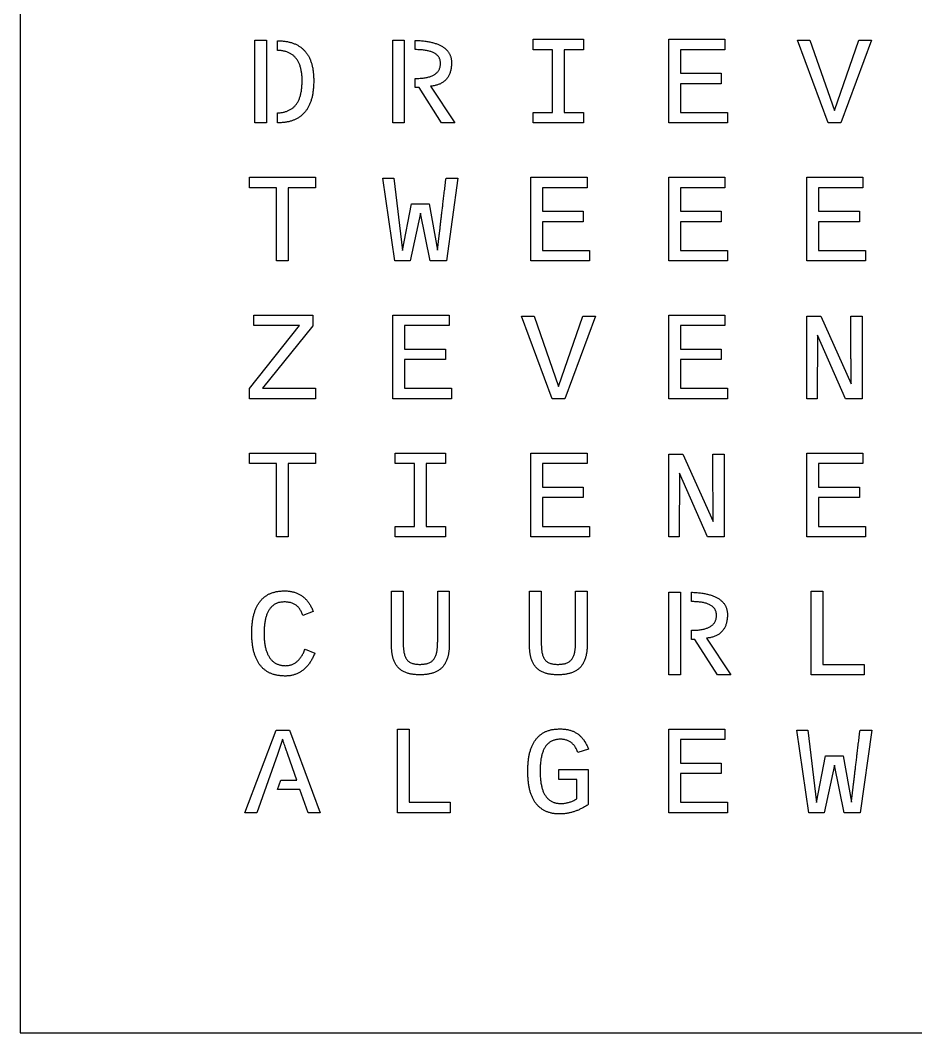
# Model space of a CAD drawing. Extents: x 0 to 230, y 0 to 230.
# Drawn here: x 0 to 108.2, y 0 to 122.3 of the extents above; entities that cross this region are included whole.
import ezdxf

# ---------------------------------------------------------------- set-up
doc = ezdxf.new("R2010")
doc.units = 0
doc.layers.get('0').update_dxf_attribs({"linetype": 'continuous'})

# ---------------------------------------------------------------- blocks, each defined once
blk = doc.blocks.new('SHAPESTRING055')
at = {"color": 0}
for points in [[(29.76, 109.91), (28.33, 109.91), (28.33, 119.88), (29.76, 119.88)], [(34.05, 114.98), (34.05, 115.11), (34.05, 115.24), (34.04, 115.37), (34.04, 115.49), (34.03, 115.62), (34.02, 115.74), (34, 115.85), (33.99, 115.97), (33.97, 116.08), (33.95, 116.19), (33.93, 116.3), (33.91, 116.41), (33.88, 116.51), (33.86, 116.61), (33.83, 116.71), (33.8, 116.81), (33.76, 116.9), (33.73, 116.99), (33.69, 117.08), (33.65, 117.17), (33.61, 117.25), (33.57, 117.33), (33.52, 117.41), (33.47, 117.49), (33.42, 117.56), (33.37, 117.63), (33.32, 117.7), (33.26, 117.77), (33.2, 117.83), (33.14, 117.89), (33.08, 117.95), (33.02, 118.01), (32.95, 118.07), (32.88, 118.12), (32.81, 118.17), (32.74, 118.22), (32.67, 118.26), (32.59, 118.3), (32.51, 118.34), (32.43, 118.38), (32.35, 118.42), (32.26, 118.45), (32.18, 118.48), (32.09, 118.51), (32, 118.53), (31.9, 118.56), (31.81, 118.58), (31.71, 118.6), (31.61, 118.61), (31.51, 118.63), (31.41, 118.64), (31.3, 118.65), (31.2, 118.65), (31.09, 118.66), (31.09, 119.83), (31.2, 119.83), (31.32, 119.82), (31.43, 119.82), (31.54, 119.81), (31.65, 119.8), (31.76, 119.79), (31.86, 119.78), (31.97, 119.77), (32.07, 119.75), (32.17, 119.73), (32.27, 119.72), (32.37, 119.69), (32.47, 119.67), (32.56, 119.65), (32.66, 119.62), (32.75, 119.6), (32.84, 119.57), (32.93, 119.54), (33.02, 119.5), (33.1, 119.47), (33.19, 119.44), (33.27, 119.4), (33.35, 119.36), (33.43, 119.32), (33.51, 119.28), (33.59, 119.23), (33.66, 119.19), (33.74, 119.14), (33.81, 119.09), (33.88, 119.04), (33.95, 118.99), (34.02, 118.93), (34.08, 118.87), (34.15, 118.82), (34.21, 118.76), (34.27, 118.7), (34.33, 118.63), (34.39, 118.57), (34.44, 118.5), (34.5, 118.44), (34.55, 118.37), (34.6, 118.29), (34.66, 118.22), (34.7, 118.15), (34.75, 118.07), (34.8, 117.99), (34.84, 117.91), (34.88, 117.83), (34.92, 117.75), (34.96, 117.66), (35, 117.58), (35.04, 117.49), (35.07, 117.4), (35.11, 117.31), (35.14, 117.21), (35.17, 117.12), (35.2, 117.02), (35.23, 116.92), (35.25, 116.82), (35.27, 116.72), (35.3, 116.62), (35.32, 116.51), (35.34, 116.41), (35.36, 116.3), (35.37, 116.19), (35.39, 116.08), (35.4, 115.96), (35.41, 115.85), (35.42, 115.73), (35.43, 115.61), (35.44, 115.49), (35.44, 115.37), (35.45, 115.25), (35.45, 115.12), (35.45, 114.99), (35.45, 114.86), (35.45, 114.73), (35.44, 114.6), (35.44, 114.48), (35.43, 114.35), (35.42, 114.23), (35.41, 114.11), (35.4, 113.99), (35.39, 113.87), (35.38, 113.76), (35.36, 113.64), (35.34, 113.53), (35.32, 113.42), (35.3, 113.31), (35.28, 113.2), (35.26, 113.1), (35.24, 113), (35.21, 112.89), (35.18, 112.79), (35.15, 112.69), (35.12, 112.6), (35.09, 112.5), (35.06, 112.41), (35.03, 112.32), (34.99, 112.23), (34.95, 112.14), (34.91, 112.05), (34.87, 111.97), (34.83, 111.88), (34.79, 111.8), (34.74, 111.72), (34.7, 111.64), (34.65, 111.57), (34.6, 111.49), (34.55, 111.42), (34.5, 111.35), (34.44, 111.28), (34.39, 111.21), (34.33, 111.15), (34.27, 111.08), (34.21, 111.02), (34.15, 110.96), (34.09, 110.9), (34.02, 110.84), (33.96, 110.79), (33.89, 110.73), (33.82, 110.68), (33.75, 110.63), (33.68, 110.58), (33.61, 110.53), (33.54, 110.49), (33.46, 110.44), (33.38, 110.4), (33.3, 110.36), (33.22, 110.32), (33.14, 110.29), (33.06, 110.25), (32.97, 110.22), (32.89, 110.19), (32.8, 110.16), (32.71, 110.13), (32.62, 110.1), (32.53, 110.08), (32.44, 110.05), (32.34, 110.03), (32.24, 110.01), (32.15, 109.99), (32.05, 109.98), (31.95, 109.96), (31.84, 109.95), (31.74, 109.94), (31.64, 109.93), (31.53, 109.92), (31.42, 109.92), (31.31, 109.91), (31.2, 109.91), (31.09, 109.91), (31.09, 111.11), (31.19, 111.12), (31.3, 111.12), (31.4, 111.13), (31.5, 111.14), (31.59, 111.16), (31.69, 111.17), (31.78, 111.19), (31.87, 111.21), (31.96, 111.23), (32.05, 111.26), (32.14, 111.28), (32.22, 111.31), (32.3, 111.35), (32.38, 111.38), (32.46, 111.42), (32.54, 111.46), (32.61, 111.5), (32.69, 111.54), (32.76, 111.59), (32.83, 111.64), (32.89, 111.69), (32.96, 111.74), (33.02, 111.8), (33.08, 111.86), (33.14, 111.92), (33.2, 111.98), (33.26, 112.05), (33.31, 112.11), (33.36, 112.18), (33.41, 112.26), (33.46, 112.33), (33.51, 112.41), (33.55, 112.49), (33.59, 112.57), (33.63, 112.65), (33.67, 112.74), (33.71, 112.83), (33.74, 112.92), (33.78, 113.02), (33.81, 113.11), (33.84, 113.21), (33.86, 113.31), (33.89, 113.42), (33.91, 113.52), (33.94, 113.63), (33.96, 113.74), (33.97, 113.85), (33.99, 113.97), (34, 114.09), (34.02, 114.21), (34.03, 114.33), (34.03, 114.45), (34.04, 114.58), (34.05, 114.71), (34.05, 114.84)]]:
    blk.add_lwpolyline(points, close=True, dxfattribs=at)
blk = doc.blocks.new('SHAPESTRING056')
at = {"color": 0}
for points in [[(46.39, 109.91), (44.99, 109.91), (44.99, 119.88), (46.39, 119.88)], [(50.76, 117.05), (50.76, 117.13), (50.76, 117.21), (50.75, 117.29), (50.74, 117.37), (50.72, 117.45), (50.7, 117.52), (50.68, 117.59), (50.65, 117.66), (50.62, 117.73), (50.59, 117.79), (50.55, 117.85), (50.5, 117.92), (50.46, 117.97), (50.41, 118.03), (50.35, 118.08), (50.29, 118.14), (50.23, 118.19), (50.17, 118.23), (50.1, 118.28), (50.02, 118.32), (49.94, 118.37), (49.86, 118.4), (49.78, 118.44), (49.69, 118.48), (49.59, 118.51), (49.5, 118.54), (49.39, 118.57), (49.29, 118.6), (49.18, 118.62), (49.07, 118.64), (48.95, 118.66), (48.83, 118.68), (48.71, 118.7), (48.58, 118.71), (48.44, 118.72), (48.31, 118.73), (48.17, 118.74), (48.02, 118.74), (47.88, 118.75), (47.72, 118.75), (47.72, 119.87), (47.87, 119.87), (48.02, 119.86), (48.17, 119.85), (48.31, 119.84), (48.45, 119.83), (48.58, 119.82), (48.72, 119.8), (48.85, 119.78), (48.98, 119.77), (49.1, 119.75), (49.23, 119.73), (49.35, 119.71), (49.47, 119.68), (49.58, 119.66), (49.7, 119.63), (49.81, 119.6), (49.91, 119.57), (50.02, 119.54), (50.12, 119.51), (50.22, 119.48), (50.32, 119.44), (50.42, 119.41), (50.51, 119.37), (50.6, 119.33), (50.68, 119.29), (50.77, 119.25), (50.85, 119.2), (50.93, 119.16), (51.01, 119.11), (51.08, 119.06), (51.15, 119.01), (51.22, 118.96), (51.29, 118.91), (51.35, 118.86), (51.41, 118.8), (51.47, 118.74), (51.52, 118.68), (51.58, 118.63), (51.63, 118.56), (51.67, 118.5), (51.72, 118.44), (51.76, 118.37), (51.8, 118.3), (51.84, 118.24), (51.87, 118.17), (51.91, 118.09), (51.94, 118.02), (51.96, 117.95), (51.99, 117.87), (52.01, 117.79), (52.03, 117.71), (52.04, 117.63), (52.06, 117.55), (52.07, 117.47), (52.08, 117.38), (52.08, 117.3), (52.09, 117.21), (52.09, 117.12), (52.08, 117.01), (52.08, 116.89), (52.07, 116.78), (52.06, 116.67), (52.05, 116.56), (52.03, 116.46), (52.01, 116.36), (51.99, 116.26), (51.97, 116.16), (51.94, 116.06), (51.91, 115.97), (51.88, 115.88), (51.84, 115.79), (51.81, 115.71), (51.77, 115.63), (51.72, 115.55), (51.68, 115.47), (51.63, 115.39), (51.58, 115.32), (51.52, 115.25), (51.47, 115.18), (51.41, 115.12), (51.35, 115.06), (51.28, 115), (51.21, 114.94), (51.14, 114.88), (51.07, 114.83), (51, 114.78), (50.92, 114.73), (50.84, 114.69), (50.75, 114.64), (50.67, 114.6), (50.58, 114.57), (50.49, 114.53), (50.39, 114.5), (50.3, 114.47), (50.2, 114.44), (50.1, 114.41), (49.99, 114.39), (49.88, 114.37), (49.77, 114.35), (49.66, 114.34), (49.54, 114.32), (52.5, 109.91), (50.87, 109.91), (48.17, 114.16), (47.72, 114.16), (47.72, 115.27), (47.87, 115.27), (48.02, 115.28), (48.16, 115.28), (48.29, 115.29), (48.43, 115.3), (48.56, 115.31), (48.68, 115.32), (48.8, 115.34), (48.92, 115.36), (49.04, 115.38), (49.15, 115.4), (49.25, 115.43), (49.36, 115.46), (49.46, 115.48), (49.55, 115.52), (49.65, 115.55), (49.74, 115.59), (49.82, 115.63), (49.9, 115.67), (49.98, 115.71), (50.05, 115.76), (50.12, 115.8), (50.19, 115.85), (50.25, 115.91), (50.31, 115.96), (50.37, 116.02), (50.42, 116.08), (50.47, 116.14), (50.51, 116.2), (50.55, 116.27), (50.59, 116.33), (50.62, 116.41), (50.65, 116.48), (50.68, 116.55), (50.7, 116.63), (50.72, 116.71), (50.74, 116.79), (50.75, 116.87), (50.76, 116.96)]]:
    blk.add_lwpolyline(points, close=True, dxfattribs=at)
blk = doc.blocks.new('SHAPESTRING102')
at = {"color": 0}
for points in [[(79.73, 43.24), (78.33, 43.24), (78.33, 53.22), (79.73, 53.22)], [(84.09, 50.38), (84.09, 50.47), (84.09, 50.55), (84.08, 50.63), (84.07, 50.7), (84.06, 50.78), (84.04, 50.85), (84.01, 50.92), (83.99, 50.99), (83.95, 51.06), (83.92, 51.13), (83.88, 51.19), (83.84, 51.25), (83.79, 51.31), (83.74, 51.36), (83.69, 51.42), (83.63, 51.47), (83.56, 51.52), (83.5, 51.57), (83.43, 51.61), (83.35, 51.66), (83.28, 51.7), (83.2, 51.74), (83.11, 51.77), (83.02, 51.81), (82.93, 51.84), (82.83, 51.87), (82.73, 51.9), (82.62, 51.93), (82.51, 51.95), (82.4, 51.98), (82.28, 52), (82.16, 52.01), (82.04, 52.03), (81.91, 52.04), (81.78, 52.06), (81.64, 52.07), (81.5, 52.07), (81.36, 52.08), (81.21, 52.08), (81.06, 52.08), (81.06, 53.21), (81.21, 53.2), (81.36, 53.19), (81.5, 53.18), (81.64, 53.17), (81.78, 53.16), (81.92, 53.15), (82.05, 53.13), (82.18, 53.12), (82.31, 53.1), (82.44, 53.08), (82.56, 53.06), (82.68, 53.04), (82.8, 53.02), (82.92, 52.99), (83.03, 52.97), (83.14, 52.94), (83.25, 52.91), (83.35, 52.88), (83.46, 52.85), (83.56, 52.81), (83.65, 52.78), (83.75, 52.74), (83.84, 52.7), (83.93, 52.66), (84.02, 52.62), (84.1, 52.58), (84.18, 52.54), (84.26, 52.49), (84.34, 52.44), (84.41, 52.4), (84.48, 52.35), (84.55, 52.3), (84.62, 52.24), (84.68, 52.19), (84.74, 52.13), (84.8, 52.08), (84.86, 52.02), (84.91, 51.96), (84.96, 51.9), (85.01, 51.83), (85.05, 51.77), (85.1, 51.7), (85.14, 51.64), (85.17, 51.57), (85.21, 51.5), (85.24, 51.43), (85.27, 51.35), (85.3, 51.28), (85.32, 51.2), (85.34, 51.13), (85.36, 51.05), (85.38, 50.97), (85.39, 50.89), (85.4, 50.8), (85.41, 50.72), (85.42, 50.63), (85.42, 50.54), (85.42, 50.46), (85.42, 50.34), (85.41, 50.22), (85.4, 50.11), (85.39, 50), (85.38, 49.9), (85.36, 49.79), (85.35, 49.69), (85.32, 49.59), (85.3, 49.49), (85.27, 49.4), (85.24, 49.3), (85.21, 49.21), (85.18, 49.13), (85.14, 49.04), (85.1, 48.96), (85.06, 48.88), (85.01, 48.8), (84.96, 48.73), (84.91, 48.65), (84.86, 48.58), (84.8, 48.52), (84.74, 48.45), (84.68, 48.39), (84.62, 48.33), (84.55, 48.27), (84.48, 48.22), (84.41, 48.16), (84.33, 48.11), (84.25, 48.07), (84.17, 48.02), (84.09, 47.98), (84, 47.94), (83.91, 47.9), (83.82, 47.86), (83.73, 47.83), (83.63, 47.8), (83.53, 47.77), (83.43, 47.75), (83.32, 47.72), (83.22, 47.7), (83.11, 47.69), (82.99, 47.67), (82.88, 47.66), (85.83, 43.24), (84.21, 43.24), (81.5, 47.49), (81.06, 47.49), (81.06, 48.61), (81.21, 48.61), (81.35, 48.61), (81.49, 48.62), (81.63, 48.62), (81.76, 48.63), (81.89, 48.64), (82.01, 48.66), (82.14, 48.67), (82.26, 48.69), (82.37, 48.71), (82.48, 48.74), (82.59, 48.76), (82.69, 48.79), (82.79, 48.82), (82.89, 48.85), (82.98, 48.88), (83.07, 48.92), (83.15, 48.96), (83.23, 49), (83.31, 49.04), (83.39, 49.09), (83.46, 49.14), (83.52, 49.19), (83.59, 49.24), (83.65, 49.29), (83.7, 49.35), (83.75, 49.41), (83.8, 49.47), (83.85, 49.53), (83.89, 49.6), (83.92, 49.67), (83.96, 49.74), (83.99, 49.81), (84.01, 49.89), (84.04, 49.96), (84.06, 50.04), (84.07, 50.12), (84.08, 50.21), (84.09, 50.29)]]:
    blk.add_lwpolyline(points, close=True, dxfattribs=at)

msp = doc.modelspace()

# ---------------------------------------------------------------- linework, layer by layer
at = {"color": 0}
for points in [[(0, 0), (230, 0), (230, 230), (0, 230)], [(61.96, 120), (68.04, 120), (68.04, 118.74), (65.71, 118.74), (65.71, 111.17), (68.04, 111.17), (68.04, 109.91), (61.96, 109.91), (61.96, 111.17), (64.29, 111.17), (64.29, 118.74), (61.96, 118.74)], [(78.33, 109.91), (78.33, 120), (85.12, 120), (85.12, 118.74), (79.74, 118.74), (79.74, 115.9), (84.68, 115.9), (84.68, 114.64), (79.74, 114.64), (79.74, 111.17), (85.42, 111.17), (85.42, 109.91)], [(99.1, 109.91), (97.58, 109.91), (93.87, 119.88), (95.39, 119.88), (98.37, 111.4), (101.29, 119.88), (102.8, 119.88)], [(32.37, 102.07), (32.37, 93.24), (30.97, 93.24), (30.97, 102.07), (27.69, 102.07), (27.69, 103.33), (35.65, 103.33), (35.65, 102.07)], [(51.47, 93.24), (49.5, 93.24), (48.35, 99), (47.09, 93.24), (45.24, 93.24), (43.8, 103.22), (45.14, 103.22), (46.19, 94.5), (47.25, 100.13), (49.4, 100.13), (50.39, 94.51), (50.39, 94.51), (50.39, 94.52), (50.39, 94.52), (50.39, 94.53), (50.39, 94.54), (50.39, 94.55), (50.39, 94.57), (50.39, 94.58), (50.4, 94.6), (50.4, 94.62), (50.4, 94.65), (50.41, 94.67), (50.41, 94.7), (50.41, 94.73), (50.42, 94.77), (50.42, 94.8), (50.42, 94.84), (50.43, 94.88), (50.43, 94.92), (50.44, 94.96), (50.45, 95.01), (50.45, 95.06), (50.46, 95.11), (50.46, 95.16), (50.47, 95.21), (50.48, 95.27), (50.48, 95.33), (50.49, 95.39), (50.5, 95.46), (50.51, 95.52), (50.52, 95.59), (50.52, 95.66), (50.53, 95.74), (50.54, 95.81), (50.55, 95.89), (50.56, 95.97), (50.57, 96.05), (50.58, 96.14), (50.59, 96.22), (50.6, 96.31), (50.61, 96.4), (50.62, 96.49), (50.63, 96.59), (50.65, 96.69), (50.66, 96.79), (50.67, 96.89), (50.68, 96.99), (50.7, 97.1), (50.71, 97.21), (50.72, 97.32), (50.74, 97.44), (50.75, 97.55), (50.76, 97.67), (50.78, 97.79), (50.79, 97.91), (50.81, 98.04), (50.82, 98.16), (50.84, 98.29), (50.85, 98.42), (50.87, 98.56), (50.89, 98.69), (50.9, 98.83), (50.92, 98.97), (50.94, 99.12), (50.95, 99.26), (50.97, 99.41), (50.99, 99.56), (51.01, 99.71), (51.03, 99.86), (51.04, 100.02), (51.06, 100.18), (51.08, 100.34), (51.1, 100.5), (51.12, 100.67), (51.14, 100.83), (51.16, 101), (51.18, 101.18), (51.2, 101.35), (51.22, 101.53), (51.25, 101.71), (51.27, 101.89), (51.29, 102.07), (51.31, 102.25), (51.33, 102.44), (51.36, 102.63), (51.38, 102.82), (51.4, 103.02), (51.43, 103.22), (52.87, 103.22)], [(61.66, 93.24), (61.66, 103.33), (68.46, 103.33), (68.46, 102.07), (63.08, 102.07), (63.08, 99.23), (68.01, 99.23), (68.01, 97.97), (63.08, 97.97), (63.08, 94.5), (68.76, 94.5), (68.76, 93.24)], [(78.33, 93.24), (78.33, 103.33), (85.12, 103.33), (85.12, 102.07), (79.74, 102.07), (79.74, 99.23), (84.68, 99.23), (84.68, 97.97), (79.74, 97.97), (79.74, 94.5), (85.42, 94.5), (85.42, 93.24)], [(94.99, 93.24), (94.99, 103.33), (101.79, 103.33), (101.79, 102.07), (96.41, 102.07), (96.41, 99.23), (101.35, 99.23), (101.35, 97.97), (96.41, 97.97), (96.41, 94.5), (102.09, 94.5), (102.09, 93.24)], [(35.67, 76.57), (27.67, 76.57), (27.67, 77.82), (33.72, 85.41), (28.21, 85.41), (28.21, 86.67), (35.32, 86.67), (35.32, 85.39), (29.27, 77.84), (35.67, 77.84)], [(44.99, 76.57), (44.99, 86.67), (51.79, 86.67), (51.79, 85.41), (46.41, 85.41), (46.41, 82.57), (51.35, 82.57), (51.35, 81.31), (46.41, 81.31), (46.41, 77.84), (52.09, 77.84), (52.09, 76.57)], [(65.77, 76.57), (64.24, 76.57), (60.54, 86.55), (62.06, 86.55), (65.03, 78.06), (67.95, 86.55), (69.47, 86.55)], [(78.33, 76.57), (78.33, 86.67), (85.12, 86.67), (85.12, 85.41), (79.74, 85.41), (79.74, 82.57), (84.68, 82.57), (84.68, 81.31), (79.74, 81.31), (79.74, 77.84), (85.42, 77.84), (85.42, 76.57)], [(99.68, 76.57), (96.28, 84.27), (96.27, 76.57), (94.99, 76.57), (94.99, 86.55), (96.71, 86.55), (100.36, 78.4), (100.36, 78.4), (100.36, 78.41), (100.36, 78.41), (100.36, 78.42), (100.36, 78.43), (100.36, 78.45), (100.36, 78.46), (100.36, 78.48), (100.36, 78.5), (100.36, 78.52), (100.36, 78.55), (100.36, 78.58), (100.36, 78.61), (100.36, 78.64), (100.36, 78.68), (100.36, 78.71), (100.36, 78.75), (100.36, 78.8), (100.36, 78.84), (100.36, 78.89), (100.36, 78.94), (100.36, 78.99), (100.36, 79.04), (100.36, 79.1), (100.36, 79.16), (100.36, 79.22), (100.36, 79.29), (100.36, 79.35), (100.36, 79.42), (100.36, 79.49), (100.35, 79.57), (100.35, 79.64), (100.35, 79.72), (100.35, 79.8), (100.35, 79.89), (100.35, 79.97), (100.35, 80.06), (100.35, 80.15), (100.35, 80.25), (100.35, 80.34), (100.35, 80.44), (100.35, 80.54), (100.35, 80.64), (100.35, 80.75), (100.35, 80.86), (100.35, 80.97), (100.35, 81.08), (100.35, 81.19), (100.35, 81.31), (100.34, 81.43), (100.34, 81.55), (100.34, 81.68), (100.34, 81.81), (100.34, 81.94), (100.34, 82.07), (100.34, 82.2), (100.34, 82.34), (100.34, 82.48), (100.34, 82.62), (100.34, 82.76), (100.34, 82.91), (100.34, 83.06), (100.34, 83.21), (100.33, 83.36), (100.33, 83.52), (100.33, 83.68), (100.33, 83.84), (100.33, 84), (100.33, 84.17), (100.33, 84.34), (100.33, 84.51), (100.33, 84.68), (100.33, 84.86), (100.33, 85.04), (100.32, 85.22), (100.32, 85.4), (100.32, 85.59), (100.32, 85.77), (100.32, 85.96), (100.32, 86.16), (100.32, 86.35), (100.32, 86.55), (101.68, 86.55), (101.68, 76.57)], [(32.37, 68.74), (32.37, 59.91), (30.97, 59.91), (30.97, 68.74), (27.69, 68.74), (27.69, 70), (35.65, 70), (35.65, 68.74)], [(45.29, 70), (51.38, 70), (51.38, 68.74), (49.04, 68.74), (49.04, 61.17), (51.38, 61.17), (51.38, 59.91), (45.29, 59.91), (45.29, 61.17), (47.63, 61.17), (47.63, 68.74), (45.29, 68.74)], [(61.66, 59.91), (61.66, 70), (68.46, 70), (68.46, 68.74), (63.08, 68.74), (63.08, 65.9), (68.01, 65.9), (68.01, 64.64), (63.08, 64.64), (63.08, 61.17), (68.76, 61.17), (68.76, 59.91)], [(83.01, 59.91), (79.61, 67.61), (79.6, 59.91), (78.33, 59.91), (78.33, 69.88), (80.04, 69.88), (83.69, 61.74), (83.69, 61.74), (83.69, 61.74), (83.69, 61.75), (83.69, 61.76), (83.69, 61.77), (83.69, 61.78), (83.69, 61.8), (83.69, 61.81), (83.69, 61.83), (83.69, 61.86), (83.69, 61.88), (83.69, 61.91), (83.69, 61.94), (83.69, 61.97), (83.69, 62.01), (83.69, 62.05), (83.69, 62.09), (83.69, 62.13), (83.69, 62.17), (83.69, 62.22), (83.69, 62.27), (83.69, 62.32), (83.69, 62.38), (83.69, 62.43), (83.69, 62.49), (83.69, 62.55), (83.69, 62.62), (83.69, 62.69), (83.69, 62.75), (83.69, 62.83), (83.69, 62.9), (83.69, 62.98), (83.69, 63.06), (83.69, 63.14), (83.69, 63.22), (83.69, 63.31), (83.69, 63.39), (83.69, 63.49), (83.68, 63.58), (83.68, 63.67), (83.68, 63.77), (83.68, 63.87), (83.68, 63.98), (83.68, 64.08), (83.68, 64.19), (83.68, 64.3), (83.68, 64.41), (83.68, 64.53), (83.68, 64.64), (83.68, 64.76), (83.68, 64.89), (83.68, 65.01), (83.68, 65.14), (83.68, 65.27), (83.67, 65.4), (83.67, 65.54), (83.67, 65.67), (83.67, 65.81), (83.67, 65.95), (83.67, 66.1), (83.67, 66.24), (83.67, 66.39), (83.67, 66.54), (83.67, 66.7), (83.67, 66.85), (83.67, 67.01), (83.67, 67.17), (83.66, 67.34), (83.66, 67.5), (83.66, 67.67), (83.66, 67.84), (83.66, 68.02), (83.66, 68.19), (83.66, 68.37), (83.66, 68.55), (83.66, 68.73), (83.66, 68.92), (83.65, 69.11), (83.65, 69.3), (83.65, 69.49), (83.65, 69.68), (83.65, 69.88), (85.01, 69.88), (85.01, 59.91)], [(94.99, 59.91), (94.99, 70), (101.79, 70), (101.79, 68.74), (96.41, 68.74), (96.41, 65.9), (101.35, 65.9), (101.35, 64.64), (96.41, 64.64), (96.41, 61.17), (102.09, 61.17), (102.09, 59.91)], [(29.45, 48.28), (29.45, 48.13), (29.46, 47.99), (29.46, 47.85), (29.47, 47.72), (29.47, 47.58), (29.48, 47.45), (29.5, 47.32), (29.51, 47.2), (29.52, 47.08), (29.54, 46.96), (29.56, 46.84), (29.58, 46.72), (29.6, 46.61), (29.63, 46.5), (29.65, 46.4), (29.68, 46.29), (29.71, 46.19), (29.74, 46.09), (29.77, 46), (29.81, 45.9), (29.85, 45.81), (29.88, 45.73), (29.92, 45.64), (29.97, 45.56), (30.01, 45.48), (30.05, 45.4), (30.1, 45.33), (30.15, 45.26), (30.2, 45.19), (30.25, 45.12), (30.31, 45.06), (30.37, 45), (30.42, 44.94), (30.48, 44.88), (30.54, 44.83), (30.61, 44.78), (30.67, 44.73), (30.74, 44.69), (30.81, 44.65), (30.88, 44.61), (30.95, 44.57), (31.03, 44.54), (31.1, 44.51), (31.18, 44.48), (31.26, 44.45), (31.34, 44.43), (31.42, 44.41), (31.51, 44.39), (31.59, 44.38), (31.68, 44.37), (31.77, 44.36), (31.86, 44.35), (31.96, 44.35), (32.05, 44.34), (32.15, 44.35), (32.24, 44.35), (32.33, 44.36), (32.42, 44.37), (32.51, 44.39), (32.6, 44.41), (32.69, 44.43), (32.77, 44.46), (32.85, 44.49), (32.94, 44.53), (33.02, 44.56), (33.09, 44.61), (33.17, 44.65), (33.25, 44.7), (33.32, 44.75), (33.39, 44.81), (33.46, 44.87), (33.53, 44.93), (33.6, 45), (33.67, 45.07), (33.73, 45.15), (33.8, 45.23), (33.86, 45.31), (33.92, 45.39), (33.98, 45.48), (34.04, 45.57), (34.09, 45.67), (34.15, 45.77), (34.2, 45.87), (34.25, 45.98), (34.3, 46.09), (34.35, 46.21), (34.4, 46.33), (35.57, 45.84), (35.53, 45.73), (35.48, 45.62), (35.43, 45.52), (35.38, 45.41), (35.33, 45.31), (35.28, 45.21), (35.23, 45.11), (35.18, 45.02), (35.12, 44.93), (35.07, 44.84), (35.01, 44.75), (34.95, 44.66), (34.89, 44.58), (34.83, 44.5), (34.77, 44.42), (34.71, 44.34), (34.64, 44.27), (34.58, 44.19), (34.51, 44.12), (34.45, 44.06), (34.38, 43.99), (34.31, 43.93), (34.24, 43.87), (34.17, 43.81), (34.09, 43.75), (34.02, 43.7), (33.95, 43.65), (33.87, 43.6), (33.79, 43.55), (33.71, 43.51), (33.63, 43.46), (33.55, 43.42), (33.47, 43.39), (33.39, 43.35), (33.3, 43.32), (33.22, 43.29), (33.13, 43.26), (33.04, 43.23), (32.95, 43.21), (32.87, 43.19), (32.77, 43.17), (32.68, 43.15), (32.59, 43.13), (32.49, 43.12), (32.4, 43.11), (32.3, 43.1), (32.2, 43.1), (32.1, 43.09), (32, 43.09), (31.9, 43.09), (31.79, 43.1), (31.69, 43.1), (31.59, 43.11), (31.49, 43.12), (31.39, 43.13), (31.3, 43.14), (31.2, 43.15), (31.1, 43.17), (31.01, 43.18), (30.92, 43.2), (30.83, 43.22), (30.74, 43.24), (30.65, 43.27), (30.57, 43.29), (30.48, 43.32), (30.4, 43.35), (30.32, 43.38), (30.24, 43.42), (30.16, 43.45), (30.08, 43.49), (30.01, 43.53), (29.93, 43.57), (29.86, 43.61), (29.79, 43.65), (29.72, 43.7), (29.65, 43.75), (29.58, 43.8), (29.51, 43.85), (29.45, 43.9), (29.38, 43.96), (29.32, 44.01), (29.26, 44.07), (29.2, 44.13), (29.14, 44.19), (29.09, 44.26), (29.03, 44.32), (28.98, 44.39), (28.92, 44.46), (28.87, 44.53), (28.82, 44.6), (28.78, 44.68), (28.73, 44.75), (28.68, 44.83), (28.64, 44.91), (28.6, 44.99), (28.56, 45.08), (28.52, 45.16), (28.48, 45.25), (28.44, 45.34), (28.4, 45.43), (28.37, 45.52), (28.34, 45.61), (28.31, 45.71), (28.28, 45.81), (28.25, 45.91), (28.22, 46.01), (28.19, 46.11), (28.17, 46.22), (28.15, 46.32), (28.13, 46.43), (28.11, 46.54), (28.09, 46.66), (28.07, 46.77), (28.05, 46.89), (28.04, 47), (28.02, 47.12), (28.01, 47.24), (28, 47.37), (27.99, 47.49), (27.99, 47.62), (27.98, 47.75), (27.97, 47.88), (27.97, 48.01), (27.97, 48.14), (27.97, 48.28), (27.97, 48.41), (27.97, 48.55), (27.97, 48.68), (27.98, 48.81), (27.99, 48.94), (27.99, 49.07), (28, 49.2), (28.01, 49.32), (28.03, 49.44), (28.04, 49.56), (28.06, 49.68), (28.07, 49.79), (28.09, 49.91), (28.11, 50.02), (28.13, 50.13), (28.15, 50.24), (28.18, 50.35), (28.2, 50.45), (28.23, 50.56), (28.26, 50.66), (28.29, 50.76), (28.32, 50.85), (28.35, 50.95), (28.38, 51.04), (28.42, 51.14), (28.46, 51.23), (28.5, 51.31), (28.54, 51.4), (28.58, 51.49), (28.62, 51.57), (28.66, 51.65), (28.71, 51.73), (28.76, 51.81), (28.8, 51.88), (28.85, 51.95), (28.91, 52.03), (28.96, 52.1), (29.01, 52.16), (29.07, 52.23), (29.13, 52.29), (29.18, 52.36), (29.24, 52.42), (29.31, 52.47), (29.37, 52.53), (29.43, 52.59), (29.5, 52.64), (29.57, 52.69), (29.64, 52.74), (29.71, 52.79), (29.78, 52.83), (29.85, 52.88), (29.92, 52.92), (30, 52.96), (30.08, 53), (30.16, 53.03), (30.24, 53.07), (30.32, 53.1), (30.4, 53.13), (30.49, 53.16), (30.57, 53.19), (30.66, 53.21), (30.75, 53.23), (30.84, 53.26), (30.93, 53.28), (31.03, 53.29), (31.12, 53.31), (31.22, 53.32), (31.31, 53.33), (31.41, 53.35), (31.51, 53.35), (31.62, 53.36), (31.72, 53.36), (31.82, 53.37), (31.93, 53.37), (32.04, 53.37), (32.15, 53.36), (32.25, 53.36), (32.35, 53.35), (32.46, 53.34), (32.56, 53.33), (32.66, 53.31), (32.75, 53.29), (32.85, 53.27), (32.95, 53.25), (33.04, 53.23), (33.13, 53.2), (33.22, 53.17), (33.31, 53.14), (33.4, 53.11), (33.48, 53.07), (33.57, 53.03), (33.65, 52.99), (33.73, 52.95), (33.81, 52.9), (33.89, 52.85), (33.97, 52.8), (34.04, 52.75), (34.12, 52.69), (34.19, 52.64), (34.26, 52.58), (34.33, 52.52), (34.4, 52.45), (34.47, 52.38), (34.53, 52.32), (34.6, 52.24), (34.66, 52.17), (34.72, 52.1), (34.78, 52.02), (34.84, 51.94), (34.89, 51.85), (34.95, 51.77), (35, 51.68), (35.05, 51.59), (35.1, 51.5), (35.15, 51.4), (35.2, 51.31), (35.25, 51.21), (35.29, 51.1), (35.33, 51), (35.38, 50.89), (34.13, 50.41), (34.1, 50.52), (34.06, 50.62), (34.02, 50.72), (33.97, 50.82), (33.92, 50.91), (33.87, 51), (33.82, 51.08), (33.77, 51.16), (33.71, 51.24), (33.65, 51.31), (33.59, 51.39), (33.52, 51.45), (33.46, 51.52), (33.39, 51.58), (33.31, 51.63), (33.24, 51.68), (33.16, 51.73), (33.08, 51.78), (33, 51.82), (32.91, 51.86), (32.83, 51.89), (32.74, 51.92), (32.64, 51.95), (32.55, 51.97), (32.45, 51.99), (32.35, 52.01), (32.25, 52.02), (32.14, 52.03), (32.03, 52.04), (31.92, 52.04), (31.82, 52.04), (31.73, 52.03), (31.64, 52.02), (31.55, 52.01), (31.46, 52), (31.37, 51.99), (31.29, 51.97), (31.21, 51.95), (31.13, 51.92), (31.05, 51.89), (30.97, 51.86), (30.9, 51.83), (30.82, 51.79), (30.75, 51.75), (30.68, 51.71), (30.61, 51.67), (30.55, 51.62), (30.49, 51.57), (30.42, 51.52), (30.36, 51.46), (30.31, 51.4), (30.25, 51.34), (30.2, 51.27), (30.14, 51.2), (30.09, 51.13), (30.04, 51.06), (30, 50.98), (29.95, 50.9), (29.91, 50.82), (29.87, 50.74), (29.83, 50.65), (29.79, 50.56), (29.76, 50.46), (29.73, 50.37), (29.69, 50.27), (29.67, 50.16), (29.64, 50.06), (29.61, 49.95), (29.59, 49.84), (29.57, 49.72), (29.55, 49.61), (29.53, 49.49), (29.51, 49.36), (29.5, 49.24), (29.49, 49.11), (29.48, 48.98), (29.47, 48.84), (29.46, 48.71), (29.46, 48.57), (29.45, 48.42)], [(51.82, 47), (51.82, 46.89), (51.82, 46.78), (51.81, 46.67), (51.81, 46.57), (51.8, 46.46), (51.8, 46.36), (51.79, 46.26), (51.78, 46.16), (51.77, 46.06), (51.75, 45.97), (51.74, 45.88), (51.72, 45.79), (51.71, 45.7), (51.69, 45.61), (51.67, 45.52), (51.65, 45.44), (51.63, 45.36), (51.6, 45.28), (51.57, 45.18), (51.54, 45.08), (51.5, 44.98), (51.46, 44.89), (51.42, 44.8), (51.38, 44.71), (51.33, 44.63), (51.29, 44.54), (51.24, 44.47), (51.18, 44.39), (51.13, 44.31), (51.07, 44.24), (51.01, 44.17), (50.95, 44.11), (50.88, 44.04), (50.82, 43.98), (50.75, 43.93), (50.68, 43.87), (50.6, 43.82), (50.53, 43.76), (50.45, 43.72), (50.37, 43.67), (50.29, 43.63), (50.2, 43.59), (50.12, 43.55), (50.03, 43.51), (49.93, 43.48), (49.84, 43.45), (49.75, 43.42), (49.67, 43.4), (49.58, 43.38), (49.49, 43.36), (49.4, 43.34), (49.31, 43.32), (49.21, 43.31), (49.11, 43.29), (49.02, 43.28), (48.91, 43.27), (48.81, 43.26), (48.71, 43.25), (48.6, 43.25), (48.49, 43.24), (48.38, 43.24), (48.27, 43.24), (48.17, 43.24), (48.06, 43.24), (47.96, 43.25), (47.86, 43.25), (47.76, 43.26), (47.66, 43.27), (47.56, 43.28), (47.47, 43.29), (47.37, 43.3), (47.28, 43.32), (47.19, 43.33), (47.1, 43.35), (47.02, 43.37), (46.93, 43.39), (46.85, 43.41), (46.77, 43.43), (46.67, 43.46), (46.58, 43.5), (46.48, 43.54), (46.39, 43.58), (46.31, 43.62), (46.22, 43.66), (46.14, 43.71), (46.06, 43.76), (45.98, 43.82), (45.91, 43.87), (45.84, 43.93), (45.77, 43.99), (45.7, 44.06), (45.64, 44.12), (45.58, 44.19), (45.53, 44.26), (45.47, 44.33), (45.42, 44.4), (45.37, 44.48), (45.33, 44.56), (45.28, 44.64), (45.24, 44.72), (45.2, 44.81), (45.16, 44.9), (45.12, 44.99), (45.09, 45.09), (45.06, 45.18), (45.04, 45.26), (45.01, 45.34), (44.99, 45.42), (44.97, 45.5), (44.96, 45.59), (44.94, 45.68), (44.93, 45.77), (44.91, 45.86), (44.9, 45.95), (44.89, 46.04), (44.88, 46.14), (44.87, 46.24), (44.86, 46.34), (44.86, 46.44), (44.85, 46.54), (44.85, 46.65), (44.85, 46.76), (44.85, 46.87), (44.85, 53.33), (46.26, 53.33), (46.26, 47.14), (46.26, 47.04), (46.26, 46.93), (46.27, 46.83), (46.27, 46.73), (46.27, 46.63), (46.28, 46.54), (46.29, 46.44), (46.3, 46.35), (46.31, 46.27), (46.32, 46.18), (46.33, 46.1), (46.34, 46.02), (46.35, 45.94), (46.38, 45.83), (46.4, 45.72), (46.43, 45.62), (46.46, 45.53), (46.5, 45.43), (46.54, 45.35), (46.58, 45.26), (46.62, 45.19), (46.67, 45.11), (46.73, 45.04), (46.79, 44.96), (46.86, 44.9), (46.94, 44.84), (47.02, 44.78), (47.1, 44.73), (47.19, 44.69), (47.29, 44.65), (47.37, 44.62), (47.45, 44.59), (47.54, 44.57), (47.63, 44.55), (47.73, 44.54), (47.83, 44.53), (47.93, 44.52), (48.04, 44.51), (48.15, 44.5), (48.27, 44.5), (48.38, 44.5), (48.48, 44.51), (48.59, 44.51), (48.68, 44.52), (48.78, 44.53), (48.87, 44.55), (48.96, 44.56), (49.05, 44.58), (49.13, 44.6), (49.21, 44.62), (49.29, 44.65), (49.38, 44.68), (49.46, 44.72), (49.54, 44.76), (49.62, 44.81), (49.7, 44.86), (49.77, 44.92), (49.83, 44.98), (49.89, 45.04), (49.95, 45.11), (50, 45.18), (50.05, 45.25), (50.09, 45.33), (50.13, 45.41), (50.17, 45.49), (50.2, 45.57), (50.23, 45.67), (50.26, 45.76), (50.28, 45.86), (50.31, 45.96), (50.32, 46.04), (50.34, 46.13), (50.35, 46.22), (50.36, 46.31), (50.37, 46.4), (50.38, 46.5), (50.39, 46.59), (50.4, 46.69), (50.41, 46.8), (50.41, 46.9), (50.41, 47.01), (50.41, 47.12), (50.42, 47.24), (50.42, 53.33), (51.82, 53.33)], [(68.49, 47), (68.49, 46.89), (68.48, 46.78), (68.48, 46.67), (68.48, 46.57), (68.47, 46.46), (68.46, 46.36), (68.45, 46.26), (68.44, 46.16), (68.43, 46.06), (68.42, 45.97), (68.41, 45.88), (68.39, 45.79), (68.37, 45.7), (68.36, 45.61), (68.34, 45.52), (68.32, 45.44), (68.29, 45.36), (68.27, 45.28), (68.24, 45.18), (68.2, 45.08), (68.17, 44.98), (68.13, 44.89), (68.09, 44.8), (68.05, 44.71), (68, 44.63), (67.95, 44.54), (67.9, 44.47), (67.85, 44.39), (67.79, 44.31), (67.74, 44.24), (67.68, 44.17), (67.61, 44.11), (67.55, 44.04), (67.48, 43.98), (67.42, 43.93), (67.34, 43.87), (67.27, 43.82), (67.2, 43.76), (67.12, 43.72), (67.04, 43.67), (66.95, 43.63), (66.87, 43.59), (66.78, 43.55), (66.69, 43.51), (66.6, 43.48), (66.51, 43.45), (66.42, 43.42), (66.34, 43.4), (66.25, 43.38), (66.16, 43.36), (66.07, 43.34), (65.97, 43.32), (65.88, 43.31), (65.78, 43.29), (65.68, 43.28), (65.58, 43.27), (65.48, 43.26), (65.37, 43.25), (65.27, 43.25), (65.16, 43.24), (65.05, 43.24), (64.94, 43.24), (64.83, 43.24), (64.73, 43.24), (64.62, 43.25), (64.52, 43.25), (64.42, 43.26), (64.33, 43.27), (64.23, 43.28), (64.13, 43.29), (64.04, 43.3), (63.95, 43.32), (63.86, 43.33), (63.77, 43.35), (63.68, 43.37), (63.6, 43.39), (63.52, 43.41), (63.44, 43.43), (63.34, 43.46), (63.24, 43.5), (63.15, 43.54), (63.06, 43.58), (62.97, 43.62), (62.89, 43.66), (62.81, 43.71), (62.73, 43.76), (62.65, 43.82), (62.58, 43.87), (62.5, 43.93), (62.43, 43.99), (62.37, 44.06), (62.31, 44.12), (62.25, 44.19), (62.19, 44.26), (62.14, 44.33), (62.09, 44.4), (62.04, 44.48), (61.99, 44.56), (61.95, 44.64), (61.91, 44.72), (61.87, 44.81), (61.83, 44.9), (61.79, 44.99), (61.76, 45.09), (61.73, 45.18), (61.7, 45.26), (61.68, 45.34), (61.66, 45.42), (61.64, 45.5), (61.62, 45.59), (61.61, 45.68), (61.59, 45.77), (61.58, 45.86), (61.57, 45.95), (61.56, 46.04), (61.55, 46.14), (61.54, 46.24), (61.53, 46.34), (61.52, 46.44), (61.52, 46.54), (61.52, 46.65), (61.51, 46.76), (61.51, 46.87), (61.51, 53.33), (62.93, 53.33), (62.93, 47.14), (62.93, 47.04), (62.93, 46.93), (62.93, 46.83), (62.94, 46.73), (62.94, 46.63), (62.95, 46.54), (62.95, 46.44), (62.96, 46.35), (62.97, 46.27), (62.98, 46.18), (62.99, 46.1), (63.01, 46.02), (63.02, 45.94), (63.04, 45.83), (63.07, 45.72), (63.1, 45.62), (63.13, 45.53), (63.16, 45.43), (63.2, 45.35), (63.24, 45.26), (63.29, 45.19), (63.34, 45.11), (63.4, 45.04), (63.46, 44.96), (63.53, 44.9), (63.6, 44.84), (63.68, 44.78), (63.77, 44.73), (63.86, 44.69), (63.95, 44.65), (64.03, 44.62), (64.12, 44.59), (64.2, 44.57), (64.3, 44.55), (64.39, 44.54), (64.49, 44.53), (64.6, 44.52), (64.71, 44.51), (64.82, 44.5), (64.93, 44.5), (65.04, 44.5), (65.15, 44.51), (65.25, 44.51), (65.35, 44.52), (65.45, 44.53), (65.54, 44.55), (65.63, 44.56), (65.72, 44.58), (65.8, 44.6), (65.88, 44.62), (65.95, 44.65), (66.04, 44.68), (66.13, 44.72), (66.21, 44.76), (66.29, 44.81), (66.36, 44.86), (66.43, 44.92), (66.5, 44.98), (66.56, 45.04), (66.62, 45.11), (66.67, 45.18), (66.71, 45.25), (66.76, 45.33), (66.8, 45.41), (66.83, 45.49), (66.87, 45.57), (66.9, 45.67), (66.93, 45.76), (66.95, 45.86), (66.97, 45.96), (66.99, 46.04), (67, 46.13), (67.02, 46.22), (67.03, 46.31), (67.04, 46.4), (67.05, 46.5), (67.06, 46.59), (67.07, 46.69), (67.07, 46.8), (67.08, 46.9), (67.08, 47.01), (67.08, 47.12), (67.08, 47.24), (67.08, 53.33), (68.49, 53.33)], [(95.55, 43.24), (95.55, 53.33), (96.96, 53.33), (96.96, 44.5), (101.93, 44.5), (101.93, 43.24)], [(68.61, 27.56), (68.51, 27.5), (68.42, 27.44), (68.33, 27.38), (68.24, 27.33), (68.15, 27.27), (68.05, 27.22), (67.96, 27.17), (67.87, 27.12), (67.78, 27.08), (67.69, 27.03), (67.59, 26.99), (67.5, 26.94), (67.41, 26.9), (67.32, 26.86), (67.23, 26.83), (67.13, 26.79), (67.04, 26.76), (66.95, 26.73), (66.86, 26.69), (66.77, 26.67), (66.67, 26.64), (66.58, 26.61), (66.49, 26.59), (66.4, 26.57), (66.3, 26.55), (66.21, 26.53), (66.12, 26.51), (66.03, 26.49), (65.93, 26.48), (65.84, 26.47), (65.75, 26.46), (65.65, 26.45), (65.56, 26.44), (65.47, 26.43), (65.38, 26.43), (65.28, 26.43), (65.19, 26.43), (65.09, 26.43), (64.98, 26.43), (64.88, 26.43), (64.78, 26.44), (64.68, 26.45), (64.58, 26.46), (64.49, 26.47), (64.39, 26.49), (64.3, 26.5), (64.21, 26.52), (64.12, 26.54), (64.03, 26.56), (63.94, 26.59), (63.86, 26.61), (63.77, 26.64), (63.69, 26.67), (63.61, 26.7), (63.53, 26.73), (63.45, 26.77), (63.37, 26.81), (63.3, 26.84), (63.22, 26.88), (63.15, 26.93), (63.08, 26.97), (63.01, 27.02), (62.94, 27.07), (62.87, 27.12), (62.8, 27.17), (62.74, 27.22), (62.68, 27.28), (62.61, 27.34), (62.55, 27.4), (62.5, 27.46), (62.44, 27.52), (62.38, 27.59), (62.33, 27.65), (62.27, 27.72), (62.22, 27.79), (62.17, 27.87), (62.12, 27.94), (62.07, 28.02), (62.03, 28.1), (61.98, 28.18), (61.94, 28.26), (61.9, 28.34), (61.86, 28.43), (61.82, 28.52), (61.78, 28.61), (61.75, 28.7), (61.71, 28.79), (61.68, 28.89), (61.65, 28.99), (61.61, 29.09), (61.59, 29.19), (61.56, 29.29), (61.53, 29.4), (61.51, 29.5), (61.48, 29.61), (61.46, 29.72), (61.44, 29.83), (61.42, 29.95), (61.4, 30.07), (61.39, 30.18), (61.37, 30.3), (61.36, 30.43), (61.35, 30.55), (61.34, 30.68), (61.33, 30.8), (61.32, 30.93), (61.31, 31.07), (61.31, 31.2), (61.3, 31.33), (61.3, 31.47), (61.3, 31.61), (61.3, 31.75), (61.3, 31.88), (61.31, 32.02), (61.31, 32.15), (61.32, 32.28), (61.33, 32.4), (61.34, 32.53), (61.35, 32.65), (61.36, 32.77), (61.37, 32.89), (61.39, 33.01), (61.4, 33.13), (61.42, 33.24), (61.44, 33.35), (61.46, 33.47), (61.48, 33.57), (61.51, 33.68), (61.53, 33.79), (61.56, 33.89), (61.59, 33.99), (61.62, 34.09), (61.65, 34.19), (61.68, 34.28), (61.71, 34.38), (61.75, 34.47), (61.78, 34.56), (61.82, 34.65), (61.86, 34.73), (61.9, 34.82), (61.94, 34.9), (61.99, 34.98), (62.03, 35.06), (62.08, 35.14), (62.13, 35.21), (62.18, 35.29), (62.23, 35.36), (62.28, 35.43), (62.33, 35.5), (62.39, 35.56), (62.44, 35.63), (62.5, 35.69), (62.56, 35.75), (62.62, 35.81), (62.68, 35.86), (62.75, 35.92), (62.81, 35.97), (62.88, 36.02), (62.95, 36.07), (63.01, 36.12), (63.09, 36.17), (63.16, 36.21), (63.23, 36.25), (63.31, 36.29), (63.38, 36.33), (63.46, 36.37), (63.54, 36.4), (63.62, 36.43), (63.7, 36.46), (63.79, 36.49), (63.87, 36.52), (63.96, 36.54), (64.04, 36.57), (64.13, 36.59), (64.22, 36.61), (64.32, 36.63), (64.41, 36.64), (64.51, 36.66), (64.6, 36.67), (64.7, 36.68), (64.8, 36.69), (64.9, 36.69), (65, 36.7), (65.1, 36.7), (65.21, 36.7), (65.32, 36.7), (65.43, 36.7), (65.54, 36.69), (65.64, 36.68), (65.75, 36.67), (65.85, 36.66), (65.95, 36.64), (66.05, 36.63), (66.15, 36.61), (66.24, 36.59), (66.34, 36.56), (66.43, 36.54), (66.52, 36.51), (66.61, 36.48), (66.7, 36.44), (66.78, 36.41), (66.87, 36.37), (66.95, 36.33), (67.03, 36.28), (67.11, 36.24), (67.19, 36.19), (67.27, 36.14), (67.34, 36.09), (67.41, 36.04), (67.49, 35.98), (67.56, 35.92), (67.62, 35.86), (67.69, 35.8), (67.76, 35.73), (67.82, 35.66), (67.88, 35.59), (67.94, 35.52), (68, 35.44), (68.06, 35.37), (68.11, 35.29), (68.17, 35.2), (68.22, 35.12), (68.27, 35.03), (68.32, 34.94), (68.37, 34.85), (68.41, 34.76), (68.46, 34.66), (68.5, 34.57), (68.54, 34.47), (68.58, 34.36), (68.62, 34.26), (67.35, 33.84), (67.31, 33.95), (67.27, 34.06), (67.23, 34.16), (67.18, 34.26), (67.13, 34.35), (67.08, 34.44), (67.03, 34.53), (66.97, 34.61), (66.91, 34.69), (66.85, 34.76), (66.79, 34.83), (66.72, 34.9), (66.65, 34.96), (66.58, 35.02), (66.51, 35.08), (66.43, 35.13), (66.35, 35.18), (66.27, 35.22), (66.19, 35.26), (66.1, 35.3), (66.02, 35.33), (65.93, 35.36), (65.83, 35.39), (65.74, 35.41), (65.64, 35.42), (65.54, 35.44), (65.44, 35.45), (65.33, 35.45), (65.22, 35.45), (65.13, 35.45), (65.04, 35.45), (64.95, 35.44), (64.86, 35.43), (64.78, 35.42), (64.69, 35.4), (64.61, 35.39), (64.53, 35.36), (64.45, 35.34), (64.38, 35.31), (64.3, 35.28), (64.23, 35.25), (64.16, 35.21), (64.09, 35.18), (64.02, 35.13), (63.95, 35.09), (63.89, 35.04), (63.83, 34.99), (63.77, 34.94), (63.71, 34.89), (63.65, 34.83), (63.6, 34.77), (63.54, 34.7), (63.49, 34.64), (63.44, 34.57), (63.39, 34.49), (63.35, 34.42), (63.3, 34.34), (63.26, 34.26), (63.22, 34.18), (63.18, 34.09), (63.15, 34), (63.11, 33.91), (63.08, 33.81), (63.05, 33.71), (63.02, 33.61), (62.99, 33.51), (62.96, 33.4), (62.94, 33.29), (62.91, 33.18), (62.89, 33.07), (62.88, 32.95), (62.86, 32.83), (62.84, 32.7), (62.83, 32.58), (62.82, 32.45), (62.81, 32.31), (62.8, 32.18), (62.79, 32.04), (62.79, 31.9), (62.79, 31.76), (62.78, 31.61), (62.79, 31.46), (62.79, 31.32), (62.79, 31.18), (62.8, 31.04), (62.81, 30.91), (62.82, 30.77), (62.83, 30.64), (62.84, 30.52), (62.86, 30.39), (62.87, 30.27), (62.89, 30.15), (62.91, 30.04), (62.94, 29.92), (62.96, 29.81), (62.98, 29.71), (63.01, 29.6), (63.04, 29.5), (63.07, 29.4), (63.11, 29.31), (63.14, 29.21), (63.18, 29.12), (63.22, 29.03), (63.26, 28.95), (63.3, 28.87), (63.34, 28.79), (63.39, 28.71), (63.43, 28.64), (63.48, 28.56), (63.53, 28.5), (63.59, 28.43), (63.64, 28.37), (63.7, 28.31), (63.75, 28.25), (63.81, 28.2), (63.87, 28.14), (63.94, 28.1), (64, 28.05), (64.07, 28.01), (64.14, 27.97), (64.21, 27.93), (64.28, 27.89), (64.35, 27.86), (64.43, 27.83), (64.51, 27.81), (64.59, 27.78), (64.67, 27.76), (64.75, 27.74), (64.83, 27.73), (64.92, 27.72), (65.01, 27.71), (65.1, 27.7), (65.19, 27.69), (65.28, 27.69), (65.38, 27.69), (65.48, 27.7), (65.58, 27.7), (65.67, 27.71), (65.77, 27.73), (65.86, 27.74), (65.96, 27.76), (66.05, 27.78), (66.15, 27.8), (66.24, 27.82), (66.33, 27.85), (66.43, 27.88), (66.52, 27.91), (66.61, 27.95), (66.7, 27.99), (66.79, 28.03), (66.88, 28.07), (66.97, 28.12), (67.06, 28.16), (67.14, 28.22), (67.23, 28.27), (67.23, 30.61), (65.06, 30.61), (65.06, 31.79), (68.61, 31.79)], [(32.31, 33.63), (32.31, 33.63), (32.31, 33.65), (32.3, 33.68), (32.28, 33.71), (32.27, 33.76), (32.25, 33.82), (32.22, 33.89), (32.19, 33.97), (32.16, 34.07), (32.13, 34.17), (32.09, 34.28), (32.04, 34.41), (32, 34.54), (31.95, 34.69), (31.89, 34.85), (31.83, 35.01), (31.77, 35.19), (31.74, 35.29), (31.72, 35.37), (31.7, 35.43), (31.68, 35.48), (31.67, 35.43), (31.65, 35.37), (31.62, 35.29), (31.6, 35.19), (31.09, 33.63), (28.58, 26.57), (27.13, 26.57), (30.9, 36.55), (32.51, 36.55), (36.21, 26.57), (34.77, 26.57), (33.75, 29.4), (31.09, 29.4), (31.46, 30.5), (33.39, 30.5)], [(45.55, 26.57), (45.55, 36.67), (46.96, 36.67), (46.96, 27.84), (51.93, 27.84), (51.93, 26.57)], [(78.33, 26.57), (78.33, 36.67), (85.12, 36.67), (85.12, 35.41), (79.74, 35.41), (79.74, 32.57), (84.68, 32.57), (84.68, 31.31), (79.74, 31.31), (79.74, 27.84), (85.42, 27.84), (85.42, 26.57)], [(101.47, 26.57), (99.5, 26.57), (98.35, 32.34), (97.09, 26.57), (95.24, 26.57), (93.8, 36.55), (95.14, 36.55), (96.19, 27.83), (97.25, 33.46), (99.4, 33.46), (100.39, 27.85), (100.39, 27.85), (100.39, 27.85), (100.39, 27.86), (100.39, 27.86), (100.39, 27.87), (100.39, 27.89), (100.39, 27.9), (100.39, 27.92), (100.4, 27.94), (100.4, 27.96), (100.4, 27.98), (100.41, 28.01), (100.41, 28.04), (100.41, 28.07), (100.42, 28.1), (100.42, 28.13), (100.42, 28.17), (100.43, 28.21), (100.43, 28.25), (100.44, 28.3), (100.45, 28.34), (100.45, 28.39), (100.46, 28.44), (100.46, 28.49), (100.47, 28.55), (100.48, 28.61), (100.48, 28.66), (100.49, 28.73), (100.5, 28.79), (100.51, 28.86), (100.52, 28.93), (100.52, 29), (100.53, 29.07), (100.54, 29.14), (100.55, 29.22), (100.56, 29.3), (100.57, 29.38), (100.58, 29.47), (100.59, 29.56), (100.6, 29.64), (100.61, 29.73), (100.62, 29.83), (100.63, 29.92), (100.65, 30.02), (100.66, 30.12), (100.67, 30.22), (100.68, 30.33), (100.7, 30.44), (100.71, 30.54), (100.72, 30.66), (100.74, 30.77), (100.75, 30.88), (100.76, 31), (100.78, 31.12), (100.79, 31.25), (100.81, 31.37), (100.82, 31.5), (100.84, 31.63), (100.85, 31.76), (100.87, 31.89), (100.89, 32.03), (100.9, 32.17), (100.92, 32.31), (100.94, 32.45), (100.95, 32.59), (100.97, 32.74), (100.99, 32.89), (101.01, 33.04), (101.03, 33.2), (101.04, 33.35), (101.06, 33.51), (101.08, 33.67), (101.1, 33.83), (101.12, 34), (101.14, 34.17), (101.16, 34.34), (101.18, 34.51), (101.2, 34.68), (101.22, 34.86), (101.25, 35.04), (101.27, 35.22), (101.29, 35.4), (101.31, 35.59), (101.33, 35.78), (101.36, 35.97), (101.38, 36.16), (101.4, 36.35), (101.43, 36.55), (102.87, 36.55)]]:
    msp.add_lwpolyline(points, close=True, dxfattribs=at)

# ---------------------------------------------------------------- block references
for name in ['SHAPESTRING055', 'SHAPESTRING056', 'SHAPESTRING102']:
    msp.add_blockref(name, (0, 0), dxfattribs=at)

doc.saveas('drawing.dxf')
